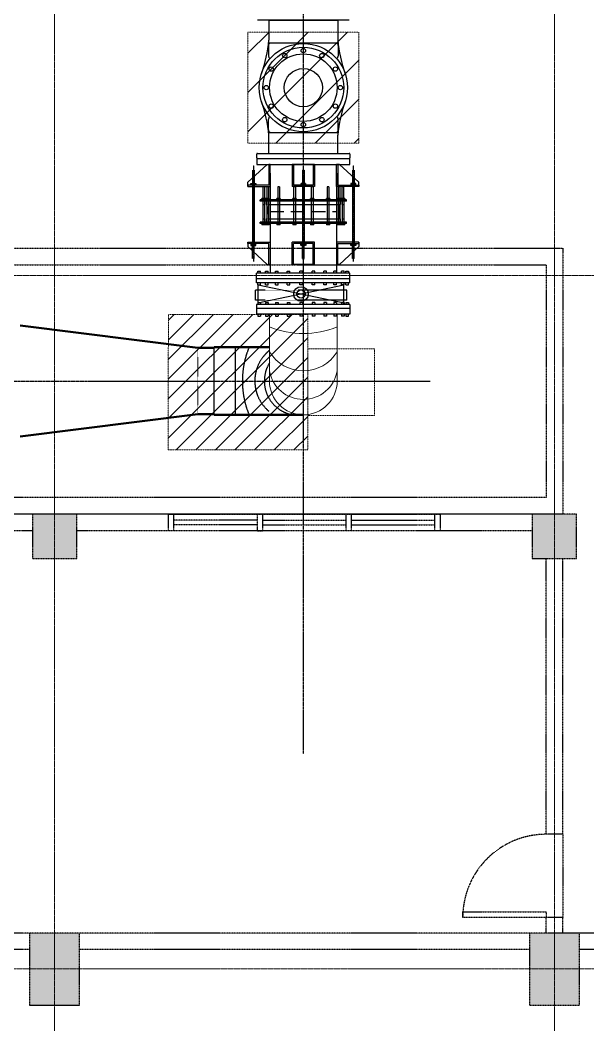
# Model space of a CAD drawing. Header units: inches. Extents: x 0 to 235202, y 0 to 361577.
# Drawn here: x 172691 to 177803, y 120437 to 129494 of the extents above; entities that cross this region are included whole.
import ezdxf
from ezdxf.enums import TextEntityAlignment as Align

# ---------------------------------------------------------------- set-up
doc = ezdxf.new("R2010")
doc.units = ezdxf.units.IN
doc.header["$MEASUREMENT"] = 0
for name, pattern in [('CENTER', [2, 1.25, -0.25, 0.25, -0.25]), ('HIDDEN', [0.375, 0.25, -0.125]), ('PHANTOM2', [1.25, 0.625, -0.125, 0.125, -0.125, 0.125, -0.125])]:
    doc.linetypes.add(name, pattern=pattern)
for name, color, linetype, lineweight in [('.5', 8, 'Continuous', 0), ('DIM', 251, 'Continuous', 0), ('hid', 8, 'HIDDEN', 0)]:
    doc.layers.add(name, color=color, linetype=linetype, lineweight=lineweight)
for name, color, linetype in [('1', 1, 'CENTER'), ('2', 2, 'HIDDEN'), ('GRID_TXT45', 4, 'Continuous'), ('ID_LEGEND', 3, 'Continuous'), ('M-X-BKGD', 8, 'Continuous'), ('PIPE', 3, 'Continuous'), ('pipes', 2, 'Continuous'), ('sleeve type coupling', 1, 'Continuous'), ('steel elbow 90deg', 3, 'Continuous'), ('WINDOW ELEV', 3, 'Continuous')]:
    doc.layers.add(name, color=color, linetype=linetype)
doc.styles.add('SIMPLEX', font='simplex.shx')

# ---------------------------------------------------------------- blocks, each defined once
blk = doc.blocks.new('FLOOR PLAN REV 2')
at = {"layer": 'DIM', "linetype": 'HIDDEN', "lineweight": 25, "ltscale": 10}
h = blk.add_hatch(color=8, dxfattribs=at)
h.paths.add_polyline_path([(103251.8, 221092.2), (102801.8, 221092.2), (102801.8, 220442.2), (103251.8, 220442.2)])
h.paths.add_polyline_path([(103226.8, 224867.2), (103101.8, 224867.2), (103101.8, 224867.2), (102826.8, 224867.2), (102826.8, 224467.2), (103226.8, 224467.2)])
h.paths.add_polyline_path([(98726.8, 224867.2), (98326.8, 224867.2), (98326.8, 224467.2), (98726.8, 224467.2)])
h.paths.add_polyline_path([(98751.8, 221092.2), (98301.8, 221092.2), (98301.8, 220442.2), (98751.8, 220442.2)])
at = {"layer": '.5', "color": 8, "linetype": 'CENTER', "ltscale": 10}
for p, q in [((98526.8, 216570.9), (98526.8, 247857.2)), ((103026.8, 216570.9), (103026.8, 247816.4)), ((118917.3, 227018.5), (54403.1, 227018.5)), ((118917.3, 220768), (54403.1, 220768))]:
    blk.add_line(p, q, dxfattribs=at)
at = {"color": 8, "linetype": 'PHANTOM2', "ltscale": 20}
for p, q in [((100766.6, 246053.3), (100766.6, 222708.1)), ((74426.8, 226067.3), (101909.1, 226067.3))]:
    blk.add_line(p, q, dxfattribs=at)
at = {"color": 8, "lineweight": -3, "ltscale": 5}
for p, q in [((101179.3, 229320.5), (100353.8, 229320.5)), ((100346.6, 228078.6), (100346.6, 228112.1)), ((100353.8, 228119.3), (101179.3, 228119.3)), ((101179.3, 228071.3), (100353.8, 228071.3)), ((101186.6, 228112.1), (101186.6, 228078.6))]:
    blk.add_line(p, q, dxfattribs=at)
at = {"color": 8}
for p, q in [((101186.6, 228071.3), (100346.6, 228071.3)), ((100346.6, 228071.3), (100346.6, 228019.3)), ((101186.6, 228019.3), (101186.6, 228071.3)), ((100266.6, 227859.3), (100441.6, 228019.3)), ((100346.6, 228019.3), (101186.6, 228019.3)), ((100441.6, 228019.3), (100466.6, 228019.3)), ((100466.6, 228019.3), (100454.6, 228019.3)), ((100454.6, 228019.3), (100454.6, 227831.3)), ((100466.6, 227819.3), (100466.6, 228019.3)), ((100666.6, 228019.3), (100666.6, 227819.3)), ((100866.6, 228019.3), (100666.6, 228019.3)), ((100678.6, 228019.3), (100678.6, 227831.3)), ((100854.6, 228019.3), (100854.6, 227831.3)), ((100866.6, 228019.3), (100866.6, 227819.3)), ((101091.6, 228019.3), (101066.6, 228019.3)), ((101066.6, 228019.3), (101078.6, 228019.3)), ((101066.6, 227819.3), (101066.6, 228019.3)), ((101078.6, 228019.3), (101078.6, 227831.3)), ((101266.6, 227859.3), (101091.6, 228019.3)), ((100266.6, 227819.3), (100266.6, 227859.3)), ((100454.6, 227831.3), (100266.6, 227831.3)), ((100266.6, 227831.3), (100266.6, 227819.3)), ((100266.6, 227819.3), (100466.6, 227819.3)), ((100666.6, 227859.3), (100678.6, 227859.3)), ((100866.6, 227819.3), (100666.6, 227819.3)), ((100854.6, 227831.3), (100678.6, 227831.3)), ((100854.6, 227859.3), (100866.6, 227859.3)), ((101266.6, 227819.3), (101066.6, 227819.3)), ((101078.6, 227831.3), (101266.6, 227831.3)), ((101266.6, 227819.3), (101266.6, 227859.3)), ((101266.6, 227831.3), (101266.6, 227819.3)), ((100266.6, 227318.9), (100266.6, 227278.9)), ((100266.6, 227306.9), (100266.6, 227318.9)), ((100266.6, 227318.9), (100466.6, 227318.9)), ((100466.6, 227318.9), (100466.6, 227118.9)), ((100666.6, 227118.9), (100666.6, 227318.9)), ((100866.6, 227318.9), (100666.6, 227318.9)), ((100866.6, 227118.9), (100866.6, 227318.9)), ((101266.6, 227318.9), (101066.6, 227318.9)), ((101066.6, 227318.9), (101066.6, 227118.9)), ((101266.6, 227318.9), (101266.6, 227278.9)), ((101266.6, 227306.9), (101266.6, 227318.9)), ((100454.6, 227306.9), (100266.6, 227306.9)), ((100266.6, 227278.9), (100441.6, 227118.9)), ((100454.6, 227118.9), (100454.6, 227306.9)), ((100666.6, 227278.9), (100678.6, 227278.9)), ((100678.6, 227118.9), (100678.6, 227306.9)), ((100854.6, 227306.9), (100678.6, 227306.9)), ((100854.6, 227118.9), (100854.6, 227306.9)), ((100854.6, 227278.9), (100866.6, 227278.9)), ((101078.6, 227118.9), (101078.6, 227306.9)), ((101078.6, 227306.9), (101266.6, 227306.9)), ((101266.6, 227278.9), (101091.6, 227118.9)), ((100356.2, 227057.5), (100380.4, 227057.5)), ((100356.2, 227040.3), (100356.2, 227057.5)), ((100380.4, 227040.3), (100380.4, 227057.5)), ((100425.5, 227057.5), (100449.7, 227057.5)), ((100425.5, 227040.3), (100425.5, 227057.5)), ((100441.6, 227118.9), (100466.6, 227118.9)), ((100449.7, 227040.3), (100449.7, 227057.5)), ((100466.6, 227118.9), (100454.6, 227118.9)), ((100515.7, 227057.5), (100540, 227057.5)), ((100515.7, 227040.3), (100515.7, 227057.5)), ((100540, 227040.3), (100540, 227057.5)), ((100620.9, 227057.5), (100645.1, 227057.5)), ((100620.9, 227040.3), (100620.9, 227057.5)), ((100645.1, 227040.3), (100645.1, 227057.5)), ((100866.6, 227118.9), (100666.6, 227118.9)), ((100733.7, 227040.3), (100733.7, 227057.5)), ((100757.9, 227057.5), (100733.7, 227057.5)), ((100757.9, 227040.3), (100757.9, 227057.5)), ((100846.5, 227040.3), (100846.5, 227057.5)), ((100870.7, 227057.5), (100846.5, 227057.5)), ((100870.7, 227040.3), (100870.7, 227057.5)), ((100951.6, 227040.3), (100951.6, 227057.5)), ((100975.9, 227057.5), (100951.6, 227057.5)), ((100975.9, 227040.3), (100975.9, 227057.5)), ((101041.9, 227040.3), (101041.9, 227057.5)), ((101066.2, 227057.5), (101041.9, 227057.5)), ((101066.2, 227040.3), (101066.2, 227057.5)), ((101091.6, 227118.9), (101066.6, 227118.9)), ((101066.6, 227118.9), (101078.6, 227118.9)), ((101111.2, 227040.3), (101111.2, 227057.5)), ((101135.4, 227057.5), (101111.2, 227057.5)), ((101135.4, 227040.3), (101135.4, 227057.5)), ((101149.4, 227040.3), (101149.4, 227057.5)), ((101149.4, 227057.5), (101173.7, 227057.5)), ((101173.7, 227057.5), (101173.7, 227040.3)), ((101184, 227040.3), (100344, 227040.3)), ((100344, 226951.6), (100344, 227040.3)), ((101184, 226987.6), (100344, 226987.6)), ((101184, 226951.6), (101184, 227040.3)), ((100359.6, 226887.2), (100336.4, 226887.2)), ((101184, 226951.6), (100344, 226951.6)), ((100356.2, 226934.4), (100356.2, 226951.6)), ((100356.2, 226773.6), (101132.1, 226934.4)), ((100356.2, 226934.4), (100380.4, 226934.4)), ((100359.6, 226934.4), (101135.4, 226773.6)), ((100359.6, 226756.4), (100359.6, 226934.4)), ((100380.4, 226934.4), (100380.4, 226951.6)), ((100425.5, 226934.4), (100425.5, 226951.6)), ((100425.5, 226934.4), (100449.7, 226934.4)), ((100449.7, 226934.4), (100449.7, 226951.6)), ((100515.7, 226934.4), (100515.7, 226951.6)), ((100515.7, 226934.4), (100540, 226934.4)), ((100540, 226934.4), (100540, 226951.6)), ((100620.9, 226934.4), (100620.9, 226951.6)), ((100620.9, 226934.4), (100645.1, 226934.4)), ((100645.1, 226934.4), (100645.1, 226951.6)), ((100733.7, 226934.4), (100733.7, 226951.6)), ((100757.9, 226934.4), (100733.7, 226934.4)), ((100757.9, 226934.4), (100757.9, 226951.6)), ((100846.5, 226934.4), (100846.5, 226951.6)), ((100870.7, 226934.4), (100846.5, 226934.4)), ((100870.7, 226934.4), (100870.7, 226951.6)), ((100951.6, 226934.4), (100951.6, 226951.6)), ((100975.9, 226934.4), (100951.6, 226934.4)), ((100975.9, 226934.4), (100975.9, 226951.6)), ((101041.9, 226934.4), (101041.9, 226951.6)), ((101066.2, 226934.4), (101041.9, 226934.4)), ((101066.2, 226934.4), (101066.2, 226951.6)), ((101111.2, 226934.4), (101111.2, 226951.6)), ((101135.4, 226934.4), (101111.2, 226934.4)), ((101132.1, 226756.4), (101132.1, 226934.4)), ((101159.7, 226887.2), (101132.1, 226887.2)), ((101135.4, 226934.4), (101135.4, 226951.6)), ((101149.4, 226934.4), (101149.4, 226951.6)), ((101149.4, 226934.4), (101173.7, 226934.4)), ((101173.7, 226934.4), (101173.7, 226951.6)), ((100359.6, 226796.9), (100336.4, 226796.9)), ((100356.2, 226774.5), (100380.4, 226774.5)), ((100356.2, 226774.5), (100356.2, 226757.3)), ((100380.4, 226774.5), (100380.4, 226757.3)), ((100425.5, 226774.5), (100449.7, 226774.5)), ((100425.5, 226774.5), (100425.5, 226757.3)), ((100449.7, 226774.5), (100449.7, 226757.3)), ((100515.7, 226774.5), (100540, 226774.5)), ((100515.7, 226774.5), (100515.7, 226757.3)), ((100540, 226774.5), (100540, 226757.3)), ((100620.9, 226774.5), (100645.1, 226774.5)), ((100620.9, 226774.5), (100620.9, 226757.3)), ((100645.1, 226774.5), (100645.1, 226757.3)), ((100733.7, 226774.5), (100733.7, 226757.3)), ((100757.9, 226774.5), (100733.7, 226774.5)), ((100757.9, 226774.5), (100757.9, 226757.3)), ((100846.5, 226774.5), (100846.5, 226757.3)), ((100870.7, 226774.5), (100846.5, 226774.5)), ((100870.7, 226774.5), (100870.7, 226757.3)), ((100951.6, 226774.5), (100951.6, 226757.3)), ((100975.9, 226774.5), (100951.6, 226774.5)), ((100975.9, 226774.5), (100975.9, 226757.3)), ((101041.9, 226774.5), (101041.9, 226757.3)), ((101066.2, 226774.5), (101041.9, 226774.5)), ((101066.2, 226774.5), (101066.2, 226757.3)), ((101111.2, 226774.5), (101111.2, 226757.3)), ((101135.4, 226774.5), (101111.2, 226774.5)), ((101159.7, 226796.9), (101132.1, 226796.9)), ((101135.4, 226774.5), (101135.4, 226757.3)), ((101149.4, 226774.5), (101149.4, 226757.3)), ((101149.4, 226774.5), (101173.7, 226774.5)), ((101173.7, 226774.5), (101173.7, 226757.3)), ((100344, 226757.3), (100344, 226669.3)), ((101184, 226757.3), (100344, 226757.3)), ((101184, 226721.3), (100344, 226721.3)), ((101184, 226757.3), (101184, 226669.3)), ((101184, 226669.3), (100344, 226669.3)), ((100356.2, 226669.3), (100356.2, 226652)), ((100356.2, 226652), (100380.4, 226652)), ((100380.4, 226669.3), (100380.4, 226652)), ((100425.5, 226669.3), (100425.5, 226652)), ((100425.5, 226652), (100449.7, 226652)), ((100449.7, 226669.3), (100449.7, 226652)), ((100515.7, 226669.3), (100515.7, 226652)), ((100515.7, 226652), (100540, 226652)), ((100540, 226669.3), (100540, 226652)), ((100620.9, 226669.3), (100620.9, 226652)), ((100620.9, 226652), (100645.1, 226652)), ((100645.1, 226669.3), (100645.1, 226652)), ((100733.7, 226669.3), (100733.7, 226652)), ((100757.9, 226652), (100733.7, 226652)), ((100757.9, 226669.3), (100757.9, 226652)), ((100846.5, 226669.3), (100846.5, 226652)), ((100870.7, 226652), (100846.5, 226652)), ((100870.7, 226669.3), (100870.7, 226652)), ((100951.6, 226669.3), (100951.6, 226652)), ((100975.9, 226652), (100951.6, 226652)), ((100975.9, 226669.3), (100975.9, 226652)), ((101041.9, 226669.3), (101041.9, 226652)), ((101066.2, 226652), (101041.9, 226652)), ((101066.2, 226669.3), (101066.2, 226652)), ((101111.2, 226669.3), (101111.2, 226652)), ((101135.4, 226652), (101111.2, 226652)), ((101135.4, 226669.3), (101135.4, 226652)), ((101149.4, 226669.3), (101149.4, 226652)), ((101149.4, 226652), (101173.7, 226652)), ((101173.7, 226652), (101173.7, 226669.3))]:
    blk.add_line(p, q, dxfattribs=at)
at = {"color": 8, "linetype": 'HIDDEN'}
for p, q in [((100336.4, 226796.9), (100336.4, 226887.2)), ((101132.1, 226887.2), (100359.6, 226887.2)), ((101159.7, 226796.9), (101159.7, 226887.2)), ((101132.1, 226796.9), (100359.6, 226796.9))]:
    blk.add_line(p, q, dxfattribs=at)
at = {"color": 8, "linetype": 'CENTER', "ltscale": 500}
blk.add_line((100157.1, 225762.5), (100157.1, 226372.1), dxfattribs=at)
at = {"color": 8}
for radius in [65.7, 37.5]:
    blk.add_circle((100745.8, 226852.1), radius, dxfattribs=at)
at = {"color": 8, "lineweight": -3, "ltscale": 5}
for centre, start, end in [((100353.8, 228112.1), 90, 180), ((100353.8, 228078.6), 180, 270), ((101179.3, 228112.1), 360, 90), ((101179.3, 228078.6), 270, 0)]:
    blk.add_arc(centre, 7.24, start, end, dxfattribs=at)
at = {"color": 8, "linetype": 'CENTER', "ltscale": 500}
for centre, radius, start, end in [((101014.1, 226067.3), 796.4, 157.5, 202.5), ((100685, 226067.3), 355.3, 128.9137, 239.05902), ((100724.4, 226067.3), 308.9, 148.19132, 260.57812)]:
    blk.add_arc(centre, radius, start, end, dxfattribs=at)
at = {"layer": '1', "color": 8}
for p, q in [((100310, 227969.3), (100310, 227306.9)), ((100310, 227969.3), (100310, 227848.5)), ((100323.2, 227969.3), (100323.2, 227306.9)), ((100323.2, 227969.3), (100323.2, 227848.5)), ((100760, 227969.3), (100760, 227306.9)), ((100760, 227969.3), (100760, 227848.5)), ((100760, 227969.3), (100773.2, 227969.3)), ((100760, 227969.3), (100773.2, 227969.3)), ((100773.2, 227969.3), (100773.2, 227306.9)), ((100773.2, 227969.3), (100773.2, 227848.5)), ((101210, 227969.3), (101210, 227306.9)), ((101210, 227969.3), (101210, 227848.5)), ((101223.2, 227969.3), (101223.2, 227306.9)), ((101223.2, 227969.3), (101223.2, 227848.5)), ((100323.2, 227905.9), (100310, 227905.9)), ((100323.2, 227905.9), (100310, 227905.9)), ((100323.2, 227901.8), (100310, 227901.8)), ((100323.2, 227901.8), (100310, 227901.8)), ((100323.2, 227901.8), (100310, 227901.8)), ((100323.2, 227901.8), (100310, 227901.8)), ((100323.2, 227897.8), (100310, 227897.8)), ((100323.2, 227897.8), (100310, 227897.8)), ((100323.2, 227894), (100310, 227894)), ((100323.2, 227894), (100310, 227894)), ((100323.2, 227889.9), (100310, 227889.9)), ((100323.2, 227889.9), (100310, 227889.9)), ((100323.2, 227889.9), (100310, 227889.9)), ((100323.2, 227889.9), (100310, 227889.9)), ((100323.2, 227885.8), (100310, 227885.8)), ((100323.2, 227885.8), (100310, 227885.8)), ((100323.2, 227881.7), (100310, 227881.7)), ((100323.2, 227881.7), (100310, 227881.7)), ((100323.2, 227877.6), (100310, 227877.6)), ((100323.2, 227877.6), (100310, 227877.6)), ((100323.2, 227873.5), (100310, 227873.5)), ((100323.2, 227873.5), (100310, 227873.5)), ((100323.2, 227869.4), (100310, 227869.4)), ((100323.2, 227869.4), (100310, 227869.4)), ((100323.2, 227865.3), (100310, 227865.3)), ((100323.2, 227865.3), (100310, 227865.3)), ((100323.2, 227861.3), (100310, 227861.3)), ((100323.2, 227861.3), (100310, 227861.3)), ((100760, 227905.9), (100773.2, 227905.9)), ((100760, 227905.9), (100773.2, 227905.9)), ((100760, 227901.8), (100773.2, 227901.8)), ((100760, 227901.8), (100773.2, 227901.8)), ((100760, 227901.8), (100773.2, 227901.8)), ((100760, 227901.8), (100773.2, 227901.8)), ((100760, 227897.8), (100773.2, 227897.8)), ((100760, 227897.8), (100773.2, 227897.8)), ((100760, 227894), (100773.2, 227894)), ((100760, 227894), (100773.2, 227894)), ((100760, 227889.9), (100773.2, 227889.9)), ((100760, 227889.9), (100773.2, 227889.9)), ((100760, 227889.9), (100773.2, 227889.9)), ((100760, 227889.9), (100773.2, 227889.9)), ((100760, 227885.8), (100773.2, 227885.8)), ((100760, 227885.8), (100773.2, 227885.8)), ((100760, 227881.7), (100773.2, 227881.7)), ((100760, 227881.7), (100773.2, 227881.7)), ((100760, 227877.6), (100773.2, 227877.6)), ((100760, 227877.6), (100773.2, 227877.6)), ((100760, 227873.5), (100773.2, 227873.5)), ((100760, 227873.5), (100773.2, 227873.5)), ((100760, 227869.4), (100773.2, 227869.4)), ((100760, 227869.4), (100773.2, 227869.4)), ((100760, 227865.3), (100773.2, 227865.3)), ((100760, 227865.3), (100773.2, 227865.3)), ((100760, 227861.3), (100773.2, 227861.3)), ((100760, 227861.3), (100773.2, 227861.3)), ((101210, 227905.9), (101223.2, 227905.9)), ((101210, 227905.9), (101223.2, 227905.9)), ((101210, 227901.8), (101223.2, 227901.8)), ((101210, 227901.8), (101223.2, 227901.8)), ((101210, 227901.8), (101223.2, 227901.8)), ((101210, 227901.8), (101223.2, 227901.8)), ((101210, 227897.8), (101223.2, 227897.8)), ((101210, 227897.8), (101223.2, 227897.8)), ((101210, 227894), (101223.2, 227894)), ((101210, 227894), (101223.2, 227894)), ((101210, 227889.9), (101223.2, 227889.9)), ((101210, 227889.9), (101223.2, 227889.9)), ((101210, 227889.9), (101223.2, 227889.9)), ((101210, 227889.9), (101223.2, 227889.9)), ((101210, 227885.8), (101223.2, 227885.8)), ((101210, 227885.8), (101223.2, 227885.8)), ((101210, 227881.7), (101223.2, 227881.7)), ((101210, 227881.7), (101223.2, 227881.7)), ((101210, 227877.6), (101223.2, 227877.6)), ((101210, 227877.6), (101223.2, 227877.6)), ((101210, 227873.5), (101223.2, 227873.5)), ((101210, 227873.5), (101223.2, 227873.5)), ((101210, 227869.4), (101223.2, 227869.4)), ((101210, 227869.4), (101223.2, 227869.4)), ((101210, 227865.3), (101223.2, 227865.3)), ((101210, 227865.3), (101223.2, 227865.3)), ((101210, 227861.3), (101223.2, 227861.3)), ((101210, 227861.3), (101223.2, 227861.3)), ((100293.8, 227831.3), (100293.8, 227848.5)), ((100293.8, 227848.5), (100339.4, 227848.5)), ((100293.8, 227831.3), (100293.8, 227848.5)), ((100293.8, 227848.5), (100339.4, 227848.5)), ((100339.4, 227831.3), (100293.8, 227831.3)), ((100339.4, 227831.3), (100293.8, 227831.3)), ((100302, 227848.5), (100302, 227831.3)), ((100302, 227848.5), (100302, 227831.3)), ((100323.2, 227857.2), (100310, 227857.2)), ((100323.2, 227857.2), (100310, 227857.2)), ((100323.2, 227853.1), (100310, 227853.1)), ((100323.2, 227853.1), (100310, 227853.1)), ((100323.2, 227849), (100310, 227849)), ((100323.2, 227849), (100310, 227849)), ((100323.2, 227828.6), (100310, 227828.6)), ((100323.2, 227828.6), (100310, 227828.6)), ((100323.2, 227824.5), (100310, 227824.5)), ((100323.2, 227824.5), (100310, 227824.5)), ((100323.2, 227820.4), (100310, 227820.4)), ((100323.2, 227820.4), (100310, 227820.4)), ((100323.2, 227816.3), (100310, 227816.3)), ((100323.2, 227816.3), (100310, 227816.3)), ((100323.2, 227812.2), (100310, 227812.2)), ((100323.2, 227812.2), (100310, 227812.2)), ((100323.2, 227808.1), (100310, 227808.1)), ((100323.2, 227808.1), (100310, 227808.1)), ((100323.2, 227804.1), (100310, 227804.1)), ((100323.2, 227804.1), (100310, 227804.1)), ((100323.2, 227800), (100310, 227800)), ((100323.2, 227800), (100310, 227800)), ((100331.2, 227848.5), (100331.2, 227831.3)), ((100331.2, 227848.5), (100331.2, 227831.3)), ((100339.4, 227848.5), (100339.4, 227831.3)), ((100339.4, 227848.5), (100339.4, 227831.3)), ((100789.4, 227848.5), (100743.8, 227848.5)), ((100743.8, 227848.5), (100743.8, 227831.3)), ((100789.4, 227848.5), (100743.8, 227848.5)), ((100743.8, 227848.5), (100743.8, 227831.3)), ((100743.8, 227831.3), (100789.4, 227831.3)), ((100743.8, 227831.3), (100789.4, 227831.3)), ((100752, 227848.5), (100752, 227831.3)), ((100752, 227848.5), (100752, 227831.3)), ((100760, 227857.2), (100773.2, 227857.2)), ((100760, 227857.2), (100773.2, 227857.2)), ((100760, 227853.1), (100773.2, 227853.1)), ((100760, 227853.1), (100773.2, 227853.1)), ((100760, 227849), (100773.2, 227849)), ((100760, 227849), (100773.2, 227849)), ((100760, 227828.6), (100773.2, 227828.6)), ((100760, 227828.6), (100773.2, 227828.6)), ((100760, 227824.5), (100773.2, 227824.5)), ((100760, 227824.5), (100773.2, 227824.5)), ((100760, 227820.4), (100773.2, 227820.4)), ((100760, 227820.4), (100773.2, 227820.4)), ((100760, 227816.3), (100773.2, 227816.3)), ((100760, 227816.3), (100773.2, 227816.3)), ((100760, 227812.2), (100773.2, 227812.2)), ((100760, 227812.2), (100773.2, 227812.2)), ((100760, 227808.1), (100773.2, 227808.1)), ((100760, 227808.1), (100773.2, 227808.1)), ((100760, 227804.1), (100773.2, 227804.1)), ((100760, 227804.1), (100773.2, 227804.1)), ((100760, 227800), (100773.2, 227800)), ((100760, 227800), (100773.2, 227800)), ((100781.2, 227848.5), (100781.2, 227831.3)), ((100781.2, 227848.5), (100781.2, 227831.3)), ((100789.4, 227831.3), (100789.4, 227848.5)), ((100789.4, 227831.3), (100789.4, 227848.5)), ((101239.4, 227848.5), (101193.8, 227848.5)), ((101193.8, 227848.5), (101193.8, 227831.3)), ((101239.4, 227848.5), (101193.8, 227848.5)), ((101193.8, 227848.5), (101193.8, 227831.3)), ((101193.8, 227831.3), (101239.4, 227831.3)), ((101193.8, 227831.3), (101239.4, 227831.3)), ((101202, 227848.5), (101202, 227831.3)), ((101202, 227848.5), (101202, 227831.3)), ((101210, 227857.2), (101223.2, 227857.2)), ((101210, 227857.2), (101223.2, 227857.2)), ((101210, 227853.1), (101223.2, 227853.1)), ((101210, 227853.1), (101223.2, 227853.1)), ((101210, 227849), (101223.2, 227849)), ((101210, 227849), (101223.2, 227849)), ((101210, 227828.6), (101223.2, 227828.6)), ((101210, 227828.6), (101223.2, 227828.6)), ((101210, 227824.5), (101223.2, 227824.5)), ((101210, 227824.5), (101223.2, 227824.5)), ((101210, 227820.4), (101223.2, 227820.4)), ((101210, 227820.4), (101223.2, 227820.4)), ((101210, 227816.3), (101223.2, 227816.3)), ((101210, 227816.3), (101223.2, 227816.3)), ((101210, 227812.2), (101223.2, 227812.2)), ((101210, 227812.2), (101223.2, 227812.2)), ((101210, 227808.1), (101223.2, 227808.1)), ((101210, 227808.1), (101223.2, 227808.1)), ((101210, 227804.1), (101223.2, 227804.1)), ((101210, 227804.1), (101223.2, 227804.1)), ((101210, 227800), (101223.2, 227800)), ((101210, 227800), (101223.2, 227800)), ((101231.2, 227848.5), (101231.2, 227831.3)), ((101231.2, 227848.5), (101231.2, 227831.3)), ((101239.4, 227831.3), (101239.4, 227848.5)), ((101239.4, 227831.3), (101239.4, 227848.5)), ((100323.2, 227338.3), (100310, 227338.3)), ((100323.2, 227338.3), (100310, 227338.3)), ((100323.2, 227334.2), (100310, 227334.2)), ((100323.2, 227334.2), (100310, 227334.2)), ((100323.2, 227330.2), (100310, 227330.2)), ((100323.2, 227330.2), (100310, 227330.2)), ((100323.2, 227326.1), (100310, 227326.1)), ((100323.2, 227326.1), (100310, 227326.1)), ((100323.2, 227322), (100310, 227322)), ((100323.2, 227322), (100310, 227322)), ((100323.2, 227317.9), (100310, 227317.9)), ((100323.2, 227317.9), (100310, 227317.9)), ((100760, 227338.3), (100773.2, 227338.3)), ((100760, 227338.3), (100773.2, 227338.3)), ((100760, 227334.2), (100773.2, 227334.2)), ((100760, 227334.2), (100773.2, 227334.2)), ((100760, 227330.2), (100773.2, 227330.2)), ((100760, 227330.2), (100773.2, 227330.2)), ((100760, 227326.1), (100773.2, 227326.1)), ((100760, 227326.1), (100773.2, 227326.1)), ((100760, 227322), (100773.2, 227322)), ((100760, 227322), (100773.2, 227322)), ((100760, 227317.9), (100773.2, 227317.9)), ((100760, 227317.9), (100773.2, 227317.9)), ((101210, 227338.3), (101223.2, 227338.3)), ((101210, 227338.3), (101223.2, 227338.3)), ((101210, 227334.2), (101223.2, 227334.2)), ((101210, 227334.2), (101223.2, 227334.2)), ((101210, 227330.2), (101223.2, 227330.2)), ((101210, 227330.2), (101223.2, 227330.2)), ((101210, 227326.1), (101223.2, 227326.1)), ((101210, 227326.1), (101223.2, 227326.1)), ((101210, 227322), (101223.2, 227322)), ((101210, 227322), (101223.2, 227322)), ((101210, 227317.9), (101223.2, 227317.9)), ((101210, 227317.9), (101223.2, 227317.9)), ((100293.8, 227306.9), (100293.8, 227289.8)), ((100339.4, 227306.9), (100293.8, 227306.9)), ((100293.8, 227306.9), (100293.8, 227289.8)), ((100339.4, 227306.9), (100293.8, 227306.9)), ((100293.8, 227289.8), (100339.4, 227289.8)), ((100293.8, 227289.8), (100339.4, 227289.8)), ((100302, 227289.8), (100302, 227306.9)), ((100302, 227289.8), (100302, 227306.9)), ((100323.2, 227313.8), (100310, 227313.8)), ((100323.2, 227313.8), (100310, 227313.8)), ((100323.2, 227309.7), (100310, 227309.7)), ((100323.2, 227309.7), (100310, 227309.7)), ((100310, 227168.9), (100310, 227289.8)), ((100323.2, 227289.3), (100310, 227289.3)), ((100323.2, 227289.3), (100310, 227289.3)), ((100323.2, 227285.2), (100310, 227285.2)), ((100323.2, 227285.2), (100310, 227285.2)), ((100323.2, 227281.1), (100310, 227281.1)), ((100323.2, 227281.1), (100310, 227281.1)), ((100323.2, 227277), (100310, 227277)), ((100323.2, 227277), (100310, 227277)), ((100323.2, 227272.9), (100310, 227272.9)), ((100323.2, 227272.9), (100310, 227272.9)), ((100323.2, 227268.9), (100310, 227268.9)), ((100323.2, 227268.9), (100310, 227268.9)), ((100323.2, 227264.8), (100310, 227264.8)), ((100323.2, 227264.8), (100310, 227264.8)), ((100323.2, 227260.7), (100310, 227260.7)), ((100323.2, 227260.7), (100310, 227260.7)), ((100323.2, 227256.6), (100310, 227256.6)), ((100323.2, 227256.6), (100310, 227256.6)), ((100323.2, 227252.5), (100310, 227252.5)), ((100323.2, 227252.5), (100310, 227252.5)), ((100323.2, 227248.4), (100310, 227248.4)), ((100323.2, 227248.4), (100310, 227248.4)), ((100323.2, 227248.4), (100310, 227248.4)), ((100323.2, 227248.4), (100310, 227248.4)), ((100323.2, 227244.3), (100310, 227244.3)), ((100323.2, 227244.3), (100310, 227244.3)), ((100323.2, 227240.5), (100310, 227240.5)), ((100323.2, 227240.5), (100310, 227240.5)), ((100323.2, 227236.4), (100310, 227236.4)), ((100323.2, 227236.4), (100310, 227236.4)), ((100323.2, 227236.4), (100310, 227236.4)), ((100323.2, 227236.4), (100310, 227236.4)), ((100323.2, 227232.4), (100310, 227232.4)), ((100323.2, 227232.4), (100310, 227232.4)), ((100323.2, 227168.9), (100323.2, 227289.8)), ((100331.2, 227289.8), (100331.2, 227306.9)), ((100331.2, 227289.8), (100331.2, 227306.9)), ((100339.4, 227289.8), (100339.4, 227306.9)), ((100339.4, 227289.8), (100339.4, 227306.9)), ((100743.8, 227289.8), (100743.8, 227306.9)), ((100743.8, 227306.9), (100789.4, 227306.9)), ((100743.8, 227289.8), (100743.8, 227306.9)), ((100743.8, 227306.9), (100789.4, 227306.9)), ((100789.4, 227289.8), (100743.8, 227289.8)), ((100789.4, 227289.8), (100743.8, 227289.8)), ((100752, 227289.8), (100752, 227306.9)), ((100752, 227289.8), (100752, 227306.9)), ((100760, 227313.8), (100773.2, 227313.8)), ((100760, 227313.8), (100773.2, 227313.8)), ((100760, 227309.7), (100773.2, 227309.7)), ((100760, 227309.7), (100773.2, 227309.7)), ((100760, 227168.9), (100760, 227289.8)), ((100760, 227289.3), (100773.2, 227289.3)), ((100760, 227289.3), (100773.2, 227289.3)), ((100760, 227285.2), (100773.2, 227285.2)), ((100760, 227285.2), (100773.2, 227285.2)), ((100760, 227281.1), (100773.2, 227281.1)), ((100760, 227281.1), (100773.2, 227281.1)), ((100760, 227277), (100773.2, 227277)), ((100760, 227277), (100773.2, 227277)), ((100760, 227272.9), (100773.2, 227272.9)), ((100760, 227272.9), (100773.2, 227272.9)), ((100760, 227268.9), (100773.2, 227268.9)), ((100760, 227268.9), (100773.2, 227268.9)), ((100760, 227264.8), (100773.2, 227264.8)), ((100760, 227264.8), (100773.2, 227264.8)), ((100760, 227260.7), (100773.2, 227260.7)), ((100760, 227260.7), (100773.2, 227260.7)), ((100760, 227256.6), (100773.2, 227256.6)), ((100760, 227256.6), (100773.2, 227256.6)), ((100760, 227252.5), (100773.2, 227252.5)), ((100760, 227252.5), (100773.2, 227252.5)), ((100760, 227248.4), (100773.2, 227248.4)), ((100760, 227248.4), (100773.2, 227248.4)), ((100760, 227248.4), (100773.2, 227248.4)), ((100760, 227248.4), (100773.2, 227248.4)), ((100760, 227244.3), (100773.2, 227244.3)), ((100760, 227244.3), (100773.2, 227244.3)), ((100760, 227240.5), (100773.2, 227240.5)), ((100760, 227240.5), (100773.2, 227240.5)), ((100760, 227236.4), (100773.2, 227236.4)), ((100760, 227236.4), (100773.2, 227236.4)), ((100760, 227236.4), (100773.2, 227236.4)), ((100760, 227236.4), (100773.2, 227236.4)), ((100760, 227232.4), (100773.2, 227232.4)), ((100760, 227232.4), (100773.2, 227232.4)), ((100773.2, 227168.9), (100773.2, 227289.8)), ((100781.2, 227289.8), (100781.2, 227306.9)), ((100781.2, 227289.8), (100781.2, 227306.9)), ((100789.4, 227306.9), (100789.4, 227289.8)), ((100789.4, 227306.9), (100789.4, 227289.8)), ((101193.8, 227289.8), (101193.8, 227306.9)), ((101193.8, 227306.9), (101239.4, 227306.9)), ((101193.8, 227289.8), (101193.8, 227306.9)), ((101193.8, 227306.9), (101239.4, 227306.9)), ((101239.4, 227289.8), (101193.8, 227289.8)), ((101239.4, 227289.8), (101193.8, 227289.8)), ((101202, 227289.8), (101202, 227306.9)), ((101202, 227289.8), (101202, 227306.9)), ((101210, 227313.8), (101223.2, 227313.8)), ((101210, 227313.8), (101223.2, 227313.8)), ((101210, 227309.7), (101223.2, 227309.7)), ((101210, 227309.7), (101223.2, 227309.7)), ((101210, 227168.9), (101210, 227289.8)), ((101210, 227289.3), (101223.2, 227289.3)), ((101210, 227289.3), (101223.2, 227289.3)), ((101210, 227285.2), (101223.2, 227285.2)), ((101210, 227285.2), (101223.2, 227285.2)), ((101210, 227281.1), (101223.2, 227281.1)), ((101210, 227281.1), (101223.2, 227281.1)), ((101210, 227277), (101223.2, 227277)), ((101210, 227277), (101223.2, 227277)), ((101210, 227272.9), (101223.2, 227272.9)), ((101210, 227272.9), (101223.2, 227272.9)), ((101210, 227268.9), (101223.2, 227268.9)), ((101210, 227268.9), (101223.2, 227268.9)), ((101210, 227264.8), (101223.2, 227264.8)), ((101210, 227264.8), (101223.2, 227264.8)), ((101210, 227260.7), (101223.2, 227260.7)), ((101210, 227260.7), (101223.2, 227260.7)), ((101210, 227256.6), (101223.2, 227256.6)), ((101210, 227256.6), (101223.2, 227256.6)), ((101210, 227252.5), (101223.2, 227252.5)), ((101210, 227252.5), (101223.2, 227252.5)), ((101210, 227248.4), (101223.2, 227248.4)), ((101210, 227248.4), (101223.2, 227248.4)), ((101210, 227248.4), (101223.2, 227248.4)), ((101210, 227248.4), (101223.2, 227248.4)), ((101210, 227244.3), (101223.2, 227244.3)), ((101210, 227244.3), (101223.2, 227244.3)), ((101223.2, 227168.9), (101223.2, 227289.8)), ((101231.2, 227289.8), (101231.2, 227306.9)), ((101231.2, 227289.8), (101231.2, 227306.9)), ((101239.4, 227306.9), (101239.4, 227289.8)), ((101239.4, 227306.9), (101239.4, 227289.8)), ((100760, 227168.9), (100773.2, 227168.9)), ((100760, 227168.9), (100773.2, 227168.9)), ((99963.7, 225767.3), (99963.7, 226367.3))]:
    blk.add_line(p, q, dxfattribs=at)
at = {"layer": '1', "color": 8, "linetype": 'CENTER', "ltscale": 0.09}
for p, q in [((100316.6, 228013.5), (100316.6, 227143.7)), ((101216.6, 228013.5), (101216.6, 227143.7))]:
    blk.add_line(p, q, dxfattribs=at)
at = {"layer": '1', "color": 8, "linetype": 'HIDDEN', "ltscale": 0.009}
for p, q in [((100310, 227831.3), (100310, 227848.5)), ((100323.2, 227844.9), (100310, 227844.9)), ((100323.2, 227844.9), (100310, 227844.9)), ((100323.2, 227840.8), (100310, 227840.8)), ((100323.2, 227840.8), (100310, 227840.8)), ((100323.2, 227836.7), (100310, 227836.7)), ((100323.2, 227836.7), (100310, 227836.7)), ((100323.2, 227832.7), (100310, 227832.7)), ((100323.2, 227832.7), (100310, 227832.7)), ((100323.2, 227831.3), (100323.2, 227848.5)), ((100760, 227831.3), (100760, 227848.5)), ((100760, 227844.9), (100773.2, 227844.9)), ((100760, 227844.9), (100773.2, 227844.9)), ((100760, 227840.8), (100773.2, 227840.8)), ((100760, 227840.8), (100773.2, 227840.8)), ((100760, 227836.7), (100773.2, 227836.7)), ((100760, 227836.7), (100773.2, 227836.7)), ((100760, 227832.7), (100773.2, 227832.7)), ((100760, 227832.7), (100773.2, 227832.7)), ((100773.2, 227831.3), (100773.2, 227848.5)), ((101210, 227831.3), (101210, 227848.5)), ((101210, 227844.9), (101223.2, 227844.9)), ((101210, 227844.9), (101223.2, 227844.9)), ((101210, 227840.8), (101223.2, 227840.8)), ((101210, 227840.8), (101223.2, 227840.8)), ((101210, 227836.7), (101223.2, 227836.7)), ((101210, 227836.7), (101223.2, 227836.7)), ((101210, 227832.7), (101223.2, 227832.7)), ((101210, 227832.7), (101223.2, 227832.7)), ((101223.2, 227831.3), (101223.2, 227848.5)), ((100310, 227306.9), (100310, 227289.8)), ((100323.2, 227305.6), (100310, 227305.6)), ((100323.2, 227305.6), (100310, 227305.6)), ((100323.2, 227301.6), (100310, 227301.6)), ((100323.2, 227301.6), (100310, 227301.6)), ((100323.2, 227297.5), (100310, 227297.5)), ((100323.2, 227297.5), (100310, 227297.5)), ((100323.2, 227293.4), (100310, 227293.4)), ((100323.2, 227293.4), (100310, 227293.4)), ((100323.2, 227306.9), (100323.2, 227289.8)), ((100760, 227306.9), (100760, 227289.8)), ((100760, 227305.6), (100773.2, 227305.6)), ((100760, 227305.6), (100773.2, 227305.6)), ((100760, 227301.6), (100773.2, 227301.6)), ((100760, 227301.6), (100773.2, 227301.6)), ((100760, 227297.5), (100773.2, 227297.5)), ((100760, 227297.5), (100773.2, 227297.5)), ((100760, 227293.4), (100773.2, 227293.4)), ((100760, 227293.4), (100773.2, 227293.4)), ((100773.2, 227306.9), (100773.2, 227289.8)), ((101210, 227306.9), (101210, 227289.8)), ((101210, 227305.6), (101223.2, 227305.6)), ((101210, 227305.6), (101223.2, 227305.6)), ((101210, 227301.6), (101223.2, 227301.6)), ((101210, 227301.6), (101223.2, 227301.6)), ((101210, 227297.5), (101223.2, 227297.5)), ((101210, 227297.5), (101223.2, 227297.5)), ((101210, 227293.4), (101223.2, 227293.4)), ((101210, 227293.4), (101223.2, 227293.4)), ((101223.2, 227306.9), (101223.2, 227289.8))]:
    blk.add_line(p, q, dxfattribs=at)
at = {"layer": '2', "color": 8, "linetype": 'HIDDEN', "ltscale": 500}
blk.add_line((100466.6, 227594.1), (101066.6, 227594.1), dxfattribs=at)
at = {"layer": 'DIM', "color": 8, "linetype": 'HIDDEN', "ltscale": 7}
for p, q in [((101266.6, 229211.8), (100266.6, 229211.8)), ((100266.6, 229211.8), (100266.6, 228211.8)), ((101266.6, 228211.8), (101266.6, 229211.8)), ((100266.6, 228211.8), (101266.6, 228211.8)), ((99551.3, 226667.6), (99550.5, 225446.7)), ((100806.5, 226667.6), (99551.3, 226667.6)), ((100806.5, 225446.7), (100806.5, 226667.6)), ((101406.5, 226357.1), (100806.5, 226357.1)), ((100806.5, 226357.1), (100806.5, 225757.1)), ((101406.5, 225757.1), (101406.5, 226357.1)), ((100806.5, 225757.1), (101406.5, 225757.1)), ((99550.5, 225446.7), (100806.5, 225446.7))]:
    blk.add_line(p, q, dxfattribs=at)
at = {"layer": 'DIM', "color": 8, "linetype": 'Continuous'}
for p, q in [((100266.6, 229021), (100457.5, 229211.8)), ((100266.6, 228667.4), (100811, 229211.8)), ((100266.6, 228313.8), (101164.6, 229211.8)), ((100518.1, 228211.8), (101266.6, 228960.3)), ((100871.7, 228211.8), (101266.6, 228606.7)), ((101225.2, 228211.8), (101266.6, 228253.2)), ((99550.6, 225553.2), (100664.9, 226667.6)), ((99550.7, 225730.1), (100488.2, 226667.6)), ((99550.8, 225907), (100311.4, 226667.6)), ((99550.9, 226083.9), (100134.6, 226667.6)), ((99551.1, 226260.8), (99957.8, 226667.6)), ((99551.2, 226437.7), (99781.1, 226667.6)), ((99551.3, 226614.6), (99604.3, 226667.6)), ((99620.8, 225446.7), (100806.5, 226632.4)), ((99797.5, 225446.7), (100806.5, 226455.6)), ((99974.3, 225446.7), (100806.5, 226278.9)), ((100151.1, 225446.7), (100806.5, 226102.1)), ((100327.9, 225446.7), (100806.5, 225925.3)), ((100504.7, 225446.7), (100806.5, 225748.5)), ((100681.4, 225446.7), (100806.5, 225571.8))]:
    blk.add_line(p, q, dxfattribs=at)
at = {"layer": 'DIM', "color": 8, "linetype": 'HIDDEN', "lineweight": 25, "ltscale": 10}
for p, q in [((75956.6, 227265.8), (103101.8, 227265.8)), ((103101.8, 227265.8), (103101.8, 224867.2)), ((76106.6, 227115.8), (102951.8, 227115.8)), ((102951.8, 227115.8), (102951.8, 225017.2)), ((102951.8, 225017.2), (76106.6, 225017.2)), ((103101.8, 224867.2), (75956.6, 224867.2)), ((98326.8, 224867.2), (94226.8, 224867.2)), ((98726.8, 224867.2), (98326.8, 224867.2)), ((98326.8, 224867.2), (98326.8, 224467.2)), ((102826.8, 224867.2), (98726.8, 224867.2)), ((98726.8, 224467.2), (98726.8, 224867.2)), ((99551.8, 224717.2), (99551.8, 224867.2)), ((99551.8, 224867.2), (102001.8, 224867.2)), ((99551.8, 224717.2), (99551.8, 224867.2)), ((99601.8, 224717.2), (99601.8, 224867.2)), ((100351.8, 224812.2), (99601.8, 224812.2)), ((100401.8, 224867.2), (100351.8, 224867.2)), ((100351.8, 224867.2), (100351.8, 224717.2)), ((100401.8, 224717.2), (100401.8, 224867.2)), ((100401.8, 224812.2), (101151.8, 224812.2)), ((101151.8, 224717.2), (101151.8, 224867.2)), ((101201.8, 224717.2), (101201.8, 224867.2)), ((101201.8, 224812.2), (101951.8, 224812.2)), ((101951.8, 224717.2), (101951.8, 224867.2)), ((102001.8, 224717.2), (102001.8, 224867.2)), ((102001.8, 224717.2), (102001.8, 224867.2)), ((103226.8, 224867.2), (102826.8, 224867.2)), ((102826.8, 224867.2), (102826.8, 224467.2)), ((103226.8, 224467.2), (103226.8, 224867.2)), ((98326.8, 224717.2), (94226.8, 224717.2)), ((102826.8, 224717.2), (98726.8, 224717.2)), ((102001.8, 224717.2), (99551.8, 224717.2)), ((100351.8, 224772.2), (99601.8, 224772.2)), ((100351.8, 224717.2), (100401.8, 224717.2)), ((100401.8, 224772.2), (101151.8, 224772.2)), ((101201.8, 224772.2), (101951.8, 224772.2)), ((98326.8, 224467.2), (98726.8, 224467.2)), ((102826.8, 224467.2), (103226.8, 224467.2)), ((102951.8, 221982), (102951.8, 224467.2)), ((103101.8, 221982), (103101.8, 224467.2)), ((103101.8, 221982), (102951.8, 221982)), ((103101.8, 221982), (103101.8, 221232)), ((102201.8, 221232), (102201.8, 221282)), ((102201.8, 221282), (102951.8, 221282)), ((102951.8, 221282), (102951.8, 221232)), ((102951.8, 221232), (102201.8, 221232)), ((102951.8, 221092.2), (102951.8, 221232)), ((103101.8, 221232), (102951.8, 221232)), ((103101.8, 221092.2), (103101.8, 221232)), ((111801.8, 221092.2), (76251.8, 221092.2)), ((98751.8, 221092.2), (98301.8, 221092.2)), ((98301.8, 221092.2), (98301.8, 220442.2)), ((98751.8, 220442.2), (98751.8, 221092.2)), ((103251.8, 221092.2), (102801.8, 221092.2)), ((102801.8, 221092.2), (102801.8, 220442.2)), ((103251.8, 220442.2), (103251.8, 221092.2)), ((98301.8, 220942.2), (94251.8, 220942.2)), ((102801.8, 220942.2), (98751.8, 220942.2)), ((107301.8, 220942.2), (103251.8, 220942.2)), ((98301.8, 220442.2), (98751.8, 220442.2)), ((102801.8, 220442.2), (103251.8, 220442.2))]:
    blk.add_line(p, q, dxfattribs=at)
at = {"layer": 'DIM', "color": 8}
for p, q in [((100461.8, 226067.3), (100461.8, 226669.3)), ((101071.3, 226067.3), (101071.3, 226669.3))]:
    blk.add_line(p, q, dxfattribs=at)
at = {"layer": 'DIM', "color": 8, "lineweight": 50}
for p, q in [((99816.6, 226367.3), (98216.6, 226567.3)), ((99816.6, 226367.3), (99963.7, 226367.3)), ((99963.7, 226372.1), (100461.8, 226372.1)), ((99816.6, 225767.3), (98216.6, 225567.3)), ((99816.6, 225767.3), (99963.7, 225767.3)), ((99963.7, 225762.5), (100766.6, 225762.5))]:
    blk.add_line(p, q, dxfattribs=at)
at = {"layer": 'DIM', "color": 8, "linetype": 'HIDDEN'}
blk.add_line((99816.6, 225767.3), (99816.6, 226367.3), dxfattribs=at)
at = {"layer": 'DIM', "color": 8}
for centre, radius, start, end in [((100766.6, 227291.3), 796.4, 247.5, 292.5), ((100766.6, 226514.2), 355.3, 210.94084, 329.05916), ((100766.6, 226210.7), 308.9, 189.42017, 350.57983), ((100766.6, 226067.3), 304.8, 180, 0)]:
    blk.add_arc(centre, radius, start, end, dxfattribs=at)
at = {"layer": 'DIM', "color": 8, "linetype": 'HIDDEN', "lineweight": 25, "ltscale": 10}
blk.add_arc((102951.8, 221232), 750, 90, 180, dxfattribs=at)
at = {"layer": 'hid', "color": 8, "ltscale": 0.1}
for p, q in [((100436.5, 227657.8), (100452.5, 227657.8)), ((100436.5, 227657.8), (100452.5, 227657.8)), ((100442.8, 227530.4), (100442.8, 227657.8)), ((101080.7, 227657.8), (101096.7, 227657.8)), ((101096.7, 227657.8), (101080.7, 227657.8)), ((101090.3, 227530.4), (101090.3, 227657.8)), ((100436.5, 227530.4), (100452.5, 227530.4)), ((100436.5, 227530.4), (100452.5, 227530.4)), ((101080.7, 227530.4), (101096.7, 227530.4)), ((101096.7, 227530.4), (101080.7, 227530.4))]:
    blk.add_line(p, q, dxfattribs=at)
at = {"layer": 'ID_LEGEND', "color": 8}
blk.add_circle((100766.6, 228711.8), 172.1, dxfattribs=at)
at = {"layer": 'PIPE', "color": 8}
for p, q in [((100456.5, 229320.5), (100456.5, 229140.6)), ((100456.5, 229320.5), (101076.7, 229320.5)), ((101076.7, 229320.5), (101076.7, 229140.6)), ((100451.5, 229092.5), (100454.1, 228994.9)), ((100454.1, 229114.9), (101079.1, 229114.9)), ((101081.6, 229092.5), (101079.1, 228994.9)), ((100451.5, 228331.2), (100454.1, 228428.7)), ((101081.6, 228331.2), (101079.1, 228428.7)), ((100454.1, 228308.7), (101079.1, 228308.7)), ((100456.5, 228119.3), (100456.5, 228283.1)), ((101076.7, 228119.3), (101076.7, 228283.1)), ((100456.5, 228119.3), (101076.7, 228119.3))]:
    blk.add_line(p, q, dxfattribs=at)
for centre, radius in [((100766.6, 228711.8), 397.5), ((100766.6, 228711.8), 363.2), ((100766.6, 229045.5), 19.8), ((100766.6, 228711.8), 304.2), ((100599.7, 229000.8), 19.8), ((100933.4, 229000.8), 19.8), ((100477.6, 228878.7), 19.8), ((101055.6, 228878.7), 19.8), ((100432.9, 228711.8), 19.8), ((101100.3, 228711.8), 19.8), ((100477.6, 228545), 19.8), ((101055.6, 228545), 19.8), ((100599.7, 228422.9), 19.8), ((100933.4, 228422.9), 19.8), ((100766.6, 228378.2), 19.8)]:
    blk.add_circle(centre, radius, dxfattribs=at)
for centre, radius, start, end in [((99315.6, 229233.8), 1144.7, 339.65876, 355.3314), ((102217.6, 229233.8), 1144.7, 184.6686, 200.34124), ((100492.6, 229081.7), 42.5, 128.49922, 165.25161), ((101040.6, 229081.7), 42.5, 14.74839, 51.50078), ((100480.6, 228994.4), 26.5, 178.86534, 237.03437), ((101052.6, 228994.4), 26.5, 302.96563, 1.13466), ((99315.6, 228189.9), 1144.7, 4.6686, 20.34124), ((102217.6, 228189.9), 1144.7, 159.65876, 175.3314), ((100480.6, 228429.3), 26.5, 122.96563, 181.13466), ((101052.6, 228429.3), 26.5, 358.86534, 57.03437), ((100492.6, 228342), 42.5, 194.74839, 231.50078), ((101040.6, 228342), 42.5, 308.49922, 345.25161)]:
    blk.add_arc(centre, radius, start, end, dxfattribs=at)
at = {"layer": 'pipes', "color": 8, "ltscale": 2000}
for p, q in [((100466.6, 227940), (100466.6, 227040.3)), ((101066.6, 227940), (101066.6, 227040.3))]:
    blk.add_line(p, q, dxfattribs=at)
at = {"layer": 'sleeve type coupling', "color": 8}
for p, q in [((100401.4, 227816.4), (100401.4, 227701.8)), ((100416.8, 227816.4), (100401.4, 227816.4)), ((100416.8, 227816.4), (100416.8, 227701.8)), ((100436.8, 227816.4), (100436.8, 227701.8)), ((100452.2, 227816.4), (100436.8, 227816.4)), ((100452.2, 227816.4), (100452.2, 227701.8)), ((100536, 227816.4), (100536, 227701.8)), ((100551.4, 227816.4), (100536, 227816.4)), ((100551.4, 227816.4), (100551.4, 227701.8)), ((100679.3, 227816.4), (100679.3, 227701.8)), ((100694.7, 227816.4), (100679.3, 227816.4)), ((100694.7, 227816.4), (100694.8, 227701.8)), ((100838.4, 227816.4), (100838.4, 227701.8)), ((100853.8, 227816.4), (100838.4, 227816.4)), ((100853.8, 227816.4), (100853.9, 227701.8)), ((100981.8, 227816.4), (100981.8, 227701.8)), ((100997.2, 227816.4), (100981.8, 227816.4)), ((100997.2, 227816.4), (100997.2, 227701.8)), ((101081, 227816.4), (101081, 227701.8)), ((101096.4, 227816.4), (101081, 227816.4)), ((101096.4, 227816.4), (101096.4, 227701.8)), ((101132.1, 227816.4), (101116.1, 227816.4)), ((101116.1, 227701.8), (101116.1, 227816.4)), ((101132.1, 227701.8), (101132.1, 227816.4)), ((100376.6, 227689.8), (100376.6, 227701.8)), ((101156.6, 227701.8), (100376.6, 227701.8)), ((101156.6, 227689.8), (100376.6, 227689.8)), ((100424.5, 227712.1), (100393.7, 227712.1)), ((100393.7, 227701.8), (100393.7, 227712.1)), ((100401.1, 227689.8), (100401.1, 227498.4)), ((100417.1, 227689.8), (100417.1, 227498.4)), ((100424.5, 227712.1), (100424.5, 227701.8)), ((100459.9, 227712.1), (100429.1, 227712.1)), ((100429.1, 227701.8), (100429.1, 227712.1)), ((100430.8, 227689.8), (100430.8, 227657.8)), ((100436.8, 227689.8), (100430.8, 227689.8)), ((100436.5, 227689.8), (100436.5, 227498.4)), ((100452.5, 227689.8), (100452.5, 227498.4)), ((100459.9, 227712.1), (100459.9, 227701.8)), ((100559.1, 227712.1), (100528.3, 227712.1)), ((100528.3, 227701.8), (100528.3, 227712.1)), ((100535.7, 227689.8), (100535.7, 227498.4)), ((100551.7, 227689.8), (100551.7, 227498.4)), ((100559.1, 227712.1), (100559.1, 227701.8)), ((100702.5, 227712.1), (100671.6, 227712.1)), ((100671.6, 227701.8), (100671.6, 227712.1)), ((100679, 227689.8), (100679, 227498.4)), ((100695, 227689.8), (100695, 227498.4)), ((100702.5, 227712.1), (100702.5, 227701.8)), ((100861.6, 227712.1), (100830.7, 227712.1)), ((100830.7, 227701.8), (100830.7, 227712.1)), ((100838.1, 227689.8), (100838.1, 227498.4)), ((100854.1, 227689.8), (100854.1, 227498.4)), ((100861.6, 227712.1), (100861.6, 227701.8)), ((100974.1, 227701.8), (100974.1, 227712.1)), ((101004.9, 227712.1), (100974.1, 227712.1)), ((100981.5, 227689.8), (100981.5, 227498.4)), ((100997.5, 227689.8), (100997.5, 227498.4)), ((101004.9, 227712.1), (101004.9, 227701.8)), ((101104.1, 227712.1), (101073.3, 227712.1)), ((101073.3, 227701.8), (101073.3, 227712.1)), ((101080.7, 227689.8), (101080.7, 227498.4)), ((101096.7, 227689.8), (101096.7, 227498.4)), ((101102.3, 227689.8), (101102.3, 227657.8)), ((101104.1, 227712.1), (101104.1, 227701.8)), ((101139.5, 227712.1), (101108.7, 227712.1)), ((101108.7, 227701.8), (101108.7, 227712.1)), ((101116.1, 227689.8), (101116.1, 227498.4)), ((101132.1, 227689.8), (101132.1, 227498.4)), ((101139.5, 227712.1), (101139.5, 227701.8)), ((101156.6, 227689.8), (101156.6, 227701.8)), ((100430.8, 227657.8), (100436.5, 227657.8)), ((100452.5, 227657.8), (100535.7, 227657.8)), ((100551.7, 227657.8), (100679, 227657.8)), ((100695, 227657.8), (100838.1, 227657.8)), ((100854.1, 227657.8), (100981.5, 227657.8)), ((100997.5, 227657.8), (101080.7, 227657.8)), ((101096.7, 227657.8), (101102.3, 227657.8)), ((101156.6, 227498.4), (100376.6, 227498.4)), ((100376.6, 227486.4), (100376.6, 227498.4)), ((100430.8, 227530.4), (100430.8, 227498.4)), ((100430.8, 227530.4), (100436.5, 227530.4)), ((100452.5, 227530.4), (100535.7, 227530.4)), ((100551.7, 227530.4), (100679, 227530.4)), ((100695, 227530.4), (100838.1, 227530.4)), ((100854.1, 227530.4), (100981.5, 227530.4)), ((100997.5, 227530.4), (101080.7, 227530.4)), ((101096.7, 227530.4), (101102.3, 227530.4)), ((101102.3, 227498.4), (101102.3, 227530.4)), ((101156.6, 227486.4), (101156.6, 227498.4)), ((101156.6, 227486.4), (100376.6, 227486.4)), ((100393.7, 227486.4), (100393.7, 227476.1)), ((100424.5, 227476.1), (100393.7, 227476.1)), ((100401.4, 227476.1), (100401.4, 227486.4)), ((100416.8, 227476.1), (100416.8, 227486.4)), ((100424.5, 227476.1), (100424.5, 227486.4)), ((100429.1, 227486.4), (100429.1, 227476.1)), ((100459.9, 227476.1), (100429.1, 227476.1)), ((100436.8, 227476.1), (100436.8, 227486.4)), ((100452.2, 227476.1), (100452.2, 227486.4)), ((100459.9, 227476.1), (100459.9, 227486.4)), ((100528.3, 227486.4), (100528.3, 227476.1)), ((100559.1, 227476.1), (100528.3, 227476.1)), ((100536, 227476.1), (100536, 227486.4)), ((100551.4, 227476.1), (100551.4, 227486.4)), ((100559.1, 227476.1), (100559.1, 227486.4)), ((100671.6, 227486.4), (100671.6, 227476.1)), ((100702.5, 227476.1), (100671.6, 227476.1)), ((100679.3, 227476.1), (100679.3, 227486.4)), ((100694.8, 227476.1), (100694.8, 227486.4)), ((100702.5, 227476.1), (100702.5, 227486.4)), ((100830.7, 227486.4), (100830.7, 227476.1)), ((100861.6, 227476.1), (100830.7, 227476.1)), ((100838.4, 227476.1), (100838.4, 227486.4)), ((100853.9, 227476.1), (100853.9, 227486.4)), ((100861.6, 227476.1), (100861.6, 227486.4)), ((100974.1, 227486.4), (100974.1, 227476.1)), ((101004.9, 227476.1), (100974.1, 227476.1)), ((100981.8, 227476.1), (100981.8, 227486.4)), ((100997.2, 227476.1), (100997.2, 227486.4)), ((101004.9, 227476.1), (101004.9, 227486.4)), ((101073.3, 227486.4), (101073.3, 227476.1)), ((101104.1, 227476.1), (101073.3, 227476.1)), ((101081, 227476.1), (101081, 227486.4)), ((101096.4, 227476.1), (101096.4, 227486.4)), ((101104.1, 227476.1), (101104.1, 227486.4)), ((101108.7, 227486.4), (101108.7, 227476.1)), ((101139.5, 227476.1), (101108.7, 227476.1)), ((101116.4, 227476.1), (101116.4, 227486.4)), ((101131.8, 227476.1), (101131.8, 227486.4)), ((101139.5, 227476.1), (101139.5, 227486.4))]:
    blk.add_line(p, q, dxfattribs=at)
at = {"layer": 'sleeve type coupling', "color": 8, "linetype": 'HIDDEN', "ltscale": 25}
for p, q in [((100401.1, 227657.8), (100417.1, 227657.8)), ((100535.7, 227657.8), (100551.7, 227657.8)), ((100679, 227657.8), (100695, 227657.8)), ((100838.1, 227657.8), (100854.1, 227657.8)), ((100981.5, 227657.8), (100997.5, 227657.8)), ((101116.1, 227657.8), (101132.1, 227657.8)), ((100401.1, 227530.4), (100417.1, 227530.4)), ((100535.7, 227530.4), (100551.7, 227530.4)), ((100679, 227530.4), (100695, 227530.4)), ((100838.1, 227530.4), (100854.1, 227530.4)), ((100981.5, 227530.4), (100997.5, 227530.4)), ((101116.1, 227530.4), (101132.1, 227530.4))]:
    blk.add_line(p, q, dxfattribs=at)
at = {"layer": 'steel elbow 90deg', "color": 8}
blk.add_line((99963.7, 225762.5), (99963.7, 226372.1), dxfattribs=at)
at = {"layer": 'GRID_TXT45', "color": 8, "style": 'SIMPLEX'}
for p in [(53803.1, 233267.6), (53803.1, 227018.5), (53803.1, 220768)]:
    blk.add_attdef('GRD_TXT', text='', height=450, rotation=180, dxfattribs=at).set_placement(p, align=Align.MIDDLE_CENTER)
blk = doc.blocks.new('PLAN REV 1')
at = {"layer": 'WINDOW ELEV', "color": 1}
blk.add_blockref('FLOOR PLAN REV 2', (115854.5, -22751.9), dxfattribs=at)

msp = doc.modelspace()

# ---------------------------------------------------------------- block references
at = {"layer": 'M-X-BKGD', "color": 8}
msp.add_blockref('PLAN REV 1', (-41380, -77074.9), dxfattribs=at)

doc.saveas('drawing.dxf')
